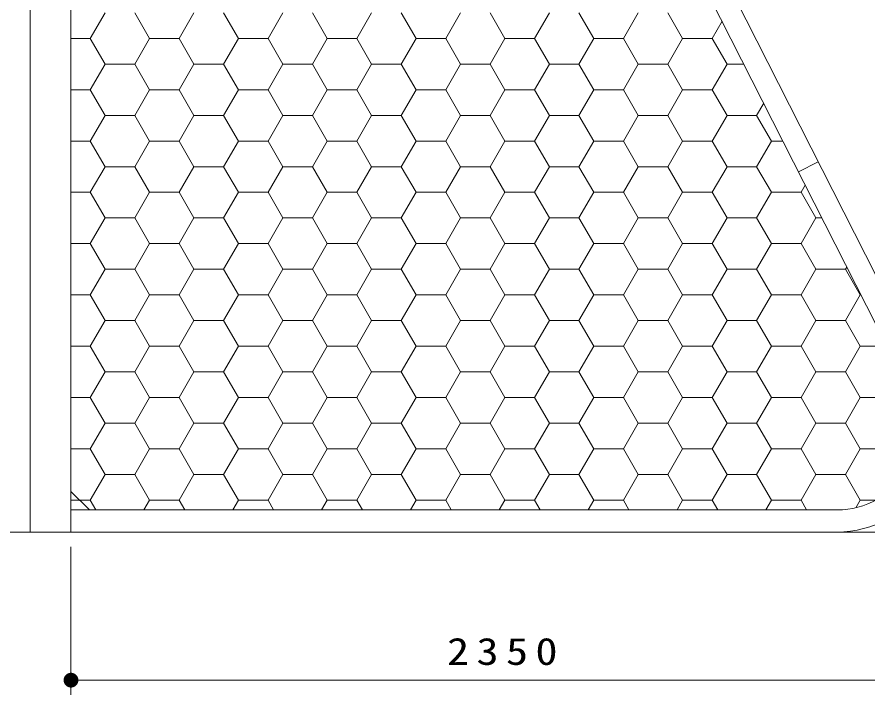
# Model space of a CAD drawing. Units: millimetres on the paper, scale 1:40. Extents: x -720 to 0, y 0 to 267.
# Drawn here: x -103 to -45.5, y 66.5 to 112.3 of the extents above; entities that cross this region are included whole.
import ezdxf

# ---------------------------------------------------------------- set-up
doc = ezdxf.new("R2010")
doc.units = ezdxf.units.MM
doc.layers.add('1_40', color=7, linetype='Continuous', lineweight=13)
doc.styles.add('ＭＳ ゴシック', font='')
doc.styles.get('ＭＳ ゴシック').set_extended_font_data('MS Gothic')

# ---------------------------------------------------------------- blocks, each defined once
blk = doc.blocks.new('filled_dot')
at = {"color": 0, "linetype": 'Continuous', "lineweight": -2, "const_width": 1.25}
blk.add_lwpolyline([(-0.625, 0, 1), (0.625, 0, 1)], format="xyb", close=True, dxfattribs=at)

msp = doc.modelspace()

# ---------------------------------------------------------------- linework, layer by layer
at = {"layer": '1_40'}
for p, q in [((-99.306, 140.849), (-99.306, 77.519)), ((-102.056, 140.019), (-102.056, 77.519)), ((-41.313, 87.686), (-66.299, 136.936)), ((-42.648, 87.008), (-67.634, 136.258)), ((-98, 110.851), (-97, 112.583)), ((-94, 110.851), (-95, 112.583)), ((-92, 110.851), (-91, 112.583)), ((-88, 110.851), (-89, 112.583)), ((-86, 110.851), (-85, 112.583)), ((-82, 110.851), (-83, 112.583)), ((-80, 110.851), (-79, 112.583)), ((-76, 110.851), (-77, 112.583)), ((-74, 110.851), (-73, 112.583)), ((-70, 110.851), (-71, 112.583)), ((-68, 110.851), (-67, 112.583)), ((-64, 110.851), (-65, 112.583)), ((-62, 110.851), (-61, 112.583)), ((-58, 110.851), (-59, 112.583)), ((-56, 110.851), (-55.332, 112.009)), ((-99.306, 110.851), (-98, 110.851)), ((-97, 109.119), (-98, 110.851)), ((-95, 109.119), (-94, 110.851)), ((-94, 110.851), (-92, 110.851)), ((-91, 109.119), (-92, 110.851)), ((-89, 109.119), (-88, 110.851)), ((-88, 110.851), (-86, 110.851)), ((-85, 109.119), (-86, 110.851)), ((-83, 109.119), (-82, 110.851)), ((-82, 110.851), (-80, 110.851)), ((-79, 109.119), (-80, 110.851)), ((-77, 109.119), (-76, 110.851)), ((-76, 110.851), (-74, 110.851)), ((-73, 109.119), (-74, 110.851)), ((-71, 109.119), (-70, 110.851)), ((-70, 110.851), (-68, 110.851)), ((-67, 109.119), (-68, 110.851)), ((-65, 109.119), (-64, 110.851)), ((-64, 110.851), (-62, 110.851)), ((-61, 109.119), (-62, 110.851)), ((-59, 109.119), (-58, 110.851)), ((-58, 110.851), (-56, 110.851)), ((-55, 109.119), (-56, 110.851)), ((-98, 107.387), (-97, 109.119)), ((-97, 109.119), (-95, 109.119)), ((-94, 107.387), (-95, 109.119)), ((-92, 107.387), (-91, 109.119)), ((-91, 109.119), (-89, 109.119)), ((-88, 107.387), (-89, 109.119)), ((-86, 107.387), (-85, 109.119)), ((-85, 109.119), (-83, 109.119)), ((-82, 107.387), (-83, 109.119)), ((-80, 107.387), (-79, 109.119)), ((-79, 109.119), (-77, 109.119)), ((-76, 107.387), (-77, 109.119)), ((-74, 107.387), (-73, 109.119)), ((-73, 109.119), (-71, 109.119)), ((-70, 107.387), (-71, 109.119)), ((-68, 107.387), (-67, 109.119)), ((-67, 109.119), (-65, 109.119)), ((-64, 107.387), (-65, 109.119)), ((-62, 107.387), (-61, 109.119)), ((-61, 109.119), (-59, 109.119)), ((-58, 107.387), (-59, 109.119)), ((-56, 107.387), (-55, 109.119)), ((-55, 109.119), (-53.866, 109.119)), ((-99.306, 107.387), (-98, 107.387)), ((-97, 105.655), (-98, 107.387)), ((-95, 105.655), (-94, 107.387)), ((-94, 107.387), (-92, 107.387)), ((-91, 105.655), (-92, 107.387)), ((-89, 105.655), (-88, 107.387)), ((-88, 107.387), (-86, 107.387)), ((-85, 105.655), (-86, 107.387)), ((-83, 105.655), (-82, 107.387)), ((-82, 107.387), (-80, 107.387)), ((-79, 105.655), (-80, 107.387)), ((-77, 105.655), (-76, 107.387)), ((-76, 107.387), (-74, 107.387)), ((-73, 105.655), (-74, 107.387)), ((-71, 105.655), (-70, 107.387)), ((-70, 107.387), (-68, 107.387)), ((-67, 105.655), (-68, 107.387)), ((-65, 105.655), (-64, 107.387)), ((-64, 107.387), (-62, 107.387)), ((-61, 105.655), (-62, 107.387)), ((-59, 105.655), (-58, 107.387)), ((-58, 107.387), (-56, 107.387)), ((-55, 105.655), (-56, 107.387)), ((-53, 105.655), (-52.525, 106.477)), ((-98, 103.923), (-97, 105.655)), ((-97, 105.655), (-95, 105.655)), ((-94, 103.923), (-95, 105.655)), ((-92, 103.923), (-91, 105.655)), ((-91, 105.655), (-89, 105.655)), ((-88, 103.923), (-89, 105.655)), ((-86, 103.923), (-85, 105.655)), ((-85, 105.655), (-83, 105.655)), ((-82, 103.923), (-83, 105.655)), ((-80, 103.923), (-79, 105.655)), ((-79, 105.655), (-77, 105.655)), ((-76, 103.923), (-77, 105.655)), ((-74, 103.923), (-73, 105.655)), ((-73, 105.655), (-71, 105.655)), ((-70, 103.923), (-71, 105.655)), ((-68, 103.923), (-67, 105.655)), ((-67, 105.655), (-65, 105.655)), ((-64, 103.923), (-65, 105.655)), ((-62, 103.923), (-61, 105.655)), ((-61, 105.655), (-59, 105.655)), ((-58, 103.923), (-59, 105.655)), ((-56, 103.923), (-55, 105.655)), ((-55, 105.655), (-53, 105.655)), ((-52, 103.923), (-53, 105.655)), ((-99.306, 103.923), (-98, 103.923)), ((-97, 102.191), (-98, 103.923)), ((-95, 102.191), (-94, 103.923)), ((-94, 103.923), (-92, 103.923)), ((-91, 102.191), (-92, 103.923)), ((-89, 102.191), (-88, 103.923)), ((-88, 103.923), (-86, 103.923)), ((-85, 102.191), (-86, 103.923)), ((-83, 102.191), (-82, 103.923)), ((-82, 103.923), (-80, 103.923)), ((-79, 102.191), (-80, 103.923)), ((-77, 102.191), (-76, 103.923)), ((-76, 103.923), (-74, 103.923)), ((-73, 102.191), (-74, 103.923)), ((-71, 102.191), (-70, 103.923)), ((-70, 103.923), (-68, 103.923)), ((-67, 102.191), (-68, 103.923)), ((-65, 102.191), (-64, 103.923)), ((-64, 103.923), (-62, 103.923)), ((-61, 102.191), (-62, 103.923)), ((-59, 102.191), (-58, 103.923)), ((-58, 103.923), (-56, 103.923)), ((-55, 102.191), (-56, 103.923)), ((-53, 102.191), (-52, 103.923)), ((-52, 103.923), (-51.23, 103.923)), ((-50.174, 101.842), (-48.838, 102.519)), ((-98, 100.459), (-97, 102.191)), ((-97, 102.191), (-95, 102.191)), ((-94, 100.459), (-95, 102.191)), ((-92, 100.459), (-91, 102.191)), ((-91, 102.191), (-89, 102.191)), ((-88, 100.459), (-89, 102.191)), ((-86, 100.459), (-85, 102.191)), ((-85, 102.191), (-83, 102.191)), ((-82, 100.459), (-83, 102.191)), ((-80, 100.459), (-79, 102.191)), ((-79, 102.191), (-77, 102.191)), ((-76, 100.459), (-77, 102.191)), ((-74, 100.459), (-73, 102.191)), ((-73, 102.191), (-71, 102.191)), ((-70, 100.459), (-71, 102.191)), ((-68, 100.459), (-67, 102.191)), ((-67, 102.191), (-65, 102.191)), ((-64, 100.459), (-65, 102.191)), ((-62, 100.459), (-61, 102.191)), ((-61, 102.191), (-59, 102.191)), ((-58, 100.459), (-59, 102.191)), ((-56, 100.459), (-55, 102.191)), ((-55, 102.191), (-53, 102.191)), ((-52, 100.459), (-53, 102.191)), ((-50, 100.459), (-49.719, 100.945)), ((-99.306, 100.459), (-98, 100.459)), ((-97, 98.727), (-98, 100.459)), ((-95, 98.727), (-94, 100.459)), ((-94, 100.459), (-92, 100.459)), ((-91, 98.727), (-92, 100.459)), ((-89, 98.727), (-88, 100.459)), ((-88, 100.459), (-86, 100.459)), ((-85, 98.727), (-86, 100.459)), ((-83, 98.727), (-82, 100.459)), ((-82, 100.459), (-80, 100.459)), ((-79, 98.727), (-80, 100.459)), ((-77, 98.727), (-76, 100.459)), ((-76, 100.459), (-74, 100.459)), ((-73, 98.727), (-74, 100.459)), ((-71, 98.727), (-70, 100.459)), ((-70, 100.459), (-68, 100.459)), ((-67, 98.727), (-68, 100.459)), ((-65, 98.727), (-64, 100.459)), ((-64, 100.459), (-62, 100.459)), ((-61, 98.727), (-62, 100.459)), ((-59, 98.727), (-58, 100.459)), ((-58, 100.459), (-56, 100.459)), ((-55, 98.727), (-56, 100.459)), ((-53, 98.727), (-52, 100.459)), ((-52, 100.459), (-50, 100.459)), ((-49, 98.727), (-50, 100.459)), ((-98, 96.995), (-97, 98.727)), ((-97, 98.727), (-95, 98.727)), ((-94, 96.995), (-95, 98.727)), ((-92, 96.995), (-91, 98.727)), ((-91, 98.727), (-89, 98.727)), ((-88, 96.995), (-89, 98.727)), ((-86, 96.995), (-85, 98.727)), ((-85, 98.727), (-83, 98.727)), ((-82, 96.995), (-83, 98.727)), ((-80, 96.995), (-79, 98.727)), ((-79, 98.727), (-77, 98.727)), ((-76, 96.995), (-77, 98.727)), ((-74, 96.995), (-73, 98.727)), ((-73, 98.727), (-71, 98.727)), ((-70, 96.995), (-71, 98.727)), ((-68, 96.995), (-67, 98.727)), ((-67, 98.727), (-65, 98.727)), ((-64, 96.995), (-65, 98.727)), ((-62, 96.995), (-61, 98.727)), ((-61, 98.727), (-59, 98.727)), ((-58, 96.995), (-59, 98.727)), ((-56, 96.995), (-55, 98.727)), ((-55, 98.727), (-53, 98.727)), ((-52, 96.995), (-53, 98.727)), ((-50, 96.995), (-49, 98.727)), ((-49, 98.727), (-48.594, 98.727)), ((-99.306, 96.995), (-98, 96.995)), ((-97, 95.263), (-98, 96.995)), ((-95, 95.263), (-94, 96.995)), ((-94, 96.995), (-92, 96.995)), ((-91, 95.263), (-92, 96.995)), ((-89, 95.263), (-88, 96.995)), ((-88, 96.995), (-86, 96.995)), ((-85, 95.263), (-86, 96.995)), ((-83, 95.263), (-82, 96.995)), ((-82, 96.995), (-80, 96.995)), ((-79, 95.263), (-80, 96.995)), ((-77, 95.263), (-76, 96.995)), ((-76, 96.995), (-74, 96.995)), ((-73, 95.263), (-74, 96.995)), ((-71, 95.263), (-70, 96.995)), ((-70, 96.995), (-68, 96.995)), ((-67, 95.263), (-68, 96.995)), ((-65, 95.263), (-64, 96.995)), ((-64, 96.995), (-62, 96.995)), ((-61, 95.263), (-62, 96.995)), ((-59, 95.263), (-58, 96.995)), ((-58, 96.995), (-56, 96.995)), ((-55, 95.263), (-56, 96.995)), ((-53, 95.263), (-52, 96.995)), ((-52, 96.995), (-50, 96.995)), ((-49, 95.263), (-50, 96.995)), ((-47, 95.263), (-46.913, 95.414)), ((-98, 93.531), (-97, 95.263)), ((-97, 95.263), (-95, 95.263)), ((-94, 93.531), (-95, 95.263)), ((-92, 93.531), (-91, 95.263)), ((-91, 95.263), (-89, 95.263)), ((-88, 93.531), (-89, 95.263)), ((-86, 93.531), (-85, 95.263)), ((-85, 95.263), (-83, 95.263)), ((-82, 93.531), (-83, 95.263)), ((-80, 93.531), (-79, 95.263)), ((-79, 95.263), (-77, 95.263)), ((-76, 93.531), (-77, 95.263)), ((-74, 93.531), (-73, 95.263)), ((-73, 95.263), (-71, 95.263)), ((-70, 93.531), (-71, 95.263)), ((-68, 93.531), (-67, 95.263)), ((-67, 95.263), (-65, 95.263)), ((-64, 93.531), (-65, 95.263)), ((-62, 93.531), (-61, 95.263)), ((-61, 95.263), (-59, 95.263)), ((-58, 93.531), (-59, 95.263)), ((-56, 93.531), (-55, 95.263)), ((-55, 95.263), (-53, 95.263)), ((-52, 93.531), (-53, 95.263)), ((-50, 93.531), (-49, 95.263)), ((-49, 95.263), (-47, 95.263)), ((-46, 93.531), (-47, 95.263)), ((-99.306, 93.531), (-98, 93.531)), ((-97, 91.799), (-98, 93.531)), ((-95, 91.799), (-94, 93.531)), ((-94, 93.531), (-92, 93.531)), ((-91, 91.799), (-92, 93.531)), ((-89, 91.799), (-88, 93.531)), ((-88, 93.531), (-86, 93.531)), ((-85, 91.799), (-86, 93.531)), ((-83, 91.799), (-82, 93.531)), ((-82, 93.531), (-80, 93.531)), ((-79, 91.799), (-80, 93.531)), ((-77, 91.799), (-76, 93.531)), ((-76, 93.531), (-74, 93.531)), ((-73, 91.799), (-74, 93.531)), ((-71, 91.799), (-70, 93.531)), ((-70, 93.531), (-68, 93.531)), ((-67, 91.799), (-68, 93.531)), ((-65, 91.799), (-64, 93.531)), ((-64, 93.531), (-62, 93.531)), ((-61, 91.799), (-62, 93.531)), ((-59, 91.799), (-58, 93.531)), ((-58, 93.531), (-56, 93.531)), ((-55, 91.799), (-56, 93.531)), ((-53, 91.799), (-52, 93.531)), ((-52, 93.531), (-50, 93.531)), ((-49, 91.799), (-50, 93.531)), ((-47, 91.799), (-46, 93.531)), ((-46, 93.531), (-45.957, 93.531)), ((-98, 90.067), (-97, 91.799)), ((-97, 91.799), (-95, 91.799)), ((-94, 90.067), (-95, 91.799)), ((-92, 90.067), (-91, 91.799)), ((-91, 91.799), (-89, 91.799)), ((-88, 90.067), (-89, 91.799)), ((-86, 90.067), (-85, 91.799)), ((-85, 91.799), (-83, 91.799)), ((-82, 90.067), (-83, 91.799)), ((-80, 90.067), (-79, 91.799)), ((-79, 91.799), (-77, 91.799)), ((-76, 90.067), (-77, 91.799)), ((-74, 90.067), (-73, 91.799)), ((-73, 91.799), (-71, 91.799)), ((-70, 90.067), (-71, 91.799)), ((-68, 90.067), (-67, 91.799)), ((-67, 91.799), (-65, 91.799)), ((-64, 90.067), (-65, 91.799)), ((-62, 90.067), (-61, 91.799)), ((-61, 91.799), (-59, 91.799)), ((-58, 90.067), (-59, 91.799)), ((-56, 90.067), (-55, 91.799)), ((-55, 91.799), (-53, 91.799)), ((-52, 90.067), (-53, 91.799)), ((-50, 90.067), (-49, 91.799)), ((-49, 91.799), (-47, 91.799)), ((-46, 90.067), (-47, 91.799)), ((-99.306, 90.067), (-98, 90.067)), ((-97, 88.335), (-98, 90.067)), ((-95, 88.335), (-94, 90.067)), ((-94, 90.067), (-92, 90.067)), ((-91, 88.335), (-92, 90.067)), ((-89, 88.335), (-88, 90.067)), ((-88, 90.067), (-86, 90.067)), ((-85, 88.335), (-86, 90.067)), ((-83, 88.335), (-82, 90.067)), ((-82, 90.067), (-80, 90.067)), ((-79, 88.335), (-80, 90.067)), ((-77, 88.335), (-76, 90.067)), ((-76, 90.067), (-74, 90.067)), ((-73, 88.335), (-74, 90.067)), ((-71, 88.335), (-70, 90.067)), ((-70, 90.067), (-68, 90.067)), ((-67, 88.335), (-68, 90.067)), ((-65, 88.335), (-64, 90.067)), ((-64, 90.067), (-62, 90.067)), ((-61, 88.335), (-62, 90.067)), ((-59, 88.335), (-58, 90.067)), ((-58, 90.067), (-56, 90.067)), ((-55, 88.335), (-56, 90.067)), ((-53, 88.335), (-52, 90.067)), ((-52, 90.067), (-50, 90.067)), ((-49, 88.335), (-50, 90.067)), ((-47, 88.335), (-46, 90.067)), ((-46, 90.067), (-44.2, 90.067)), ((-98, 86.603), (-97, 88.335)), ((-97, 88.335), (-95, 88.335)), ((-94, 86.603), (-95, 88.335)), ((-92, 86.603), (-91, 88.335)), ((-91, 88.335), (-89, 88.335)), ((-88, 86.603), (-89, 88.335)), ((-86, 86.603), (-85, 88.335)), ((-85, 88.335), (-83, 88.335)), ((-82, 86.603), (-83, 88.335)), ((-80, 86.603), (-79, 88.335)), ((-79, 88.335), (-77, 88.335)), ((-76, 86.603), (-77, 88.335)), ((-74, 86.603), (-73, 88.335)), ((-73, 88.335), (-71, 88.335)), ((-70, 86.603), (-71, 88.335)), ((-68, 86.603), (-67, 88.335)), ((-67, 88.335), (-65, 88.335)), ((-64, 86.603), (-65, 88.335)), ((-62, 86.603), (-61, 88.335)), ((-61, 88.335), (-59, 88.335)), ((-58, 86.603), (-59, 88.335)), ((-56, 86.603), (-55, 88.335)), ((-55, 88.335), (-53, 88.335)), ((-52, 86.603), (-53, 88.335)), ((-50, 86.603), (-49, 88.335)), ((-49, 88.335), (-47, 88.335)), ((-46, 86.603), (-47, 88.335)), ((-99.306, 86.603), (-98, 86.603)), ((-97, 84.87), (-98, 86.603)), ((-95, 84.87), (-94, 86.603)), ((-94, 86.603), (-92, 86.603)), ((-91, 84.87), (-92, 86.603)), ((-89, 84.87), (-88, 86.603)), ((-88, 86.603), (-86, 86.603)), ((-85, 84.87), (-86, 86.603)), ((-83, 84.87), (-82, 86.603)), ((-82, 86.603), (-80, 86.603)), ((-79, 84.87), (-80, 86.603)), ((-77, 84.87), (-76, 86.603)), ((-76, 86.603), (-74, 86.603)), ((-73, 84.87), (-74, 86.603)), ((-71, 84.87), (-70, 86.603)), ((-70, 86.603), (-68, 86.603)), ((-67, 84.87), (-68, 86.603)), ((-65, 84.87), (-64, 86.603)), ((-64, 86.603), (-62, 86.603)), ((-61, 84.87), (-62, 86.603)), ((-59, 84.87), (-58, 86.603)), ((-58, 86.603), (-56, 86.603)), ((-55, 84.87), (-56, 86.603)), ((-53, 84.87), (-52, 86.603)), ((-52, 86.603), (-50, 86.603)), ((-49, 84.87), (-50, 86.603)), ((-47, 84.87), (-46, 86.603)), ((-46, 86.603), (-44, 86.603)), ((-98, 83.138), (-97, 84.87)), ((-97, 84.87), (-95, 84.87)), ((-94, 83.138), (-95, 84.87)), ((-92, 83.138), (-91, 84.87)), ((-91, 84.87), (-89, 84.87)), ((-88, 83.138), (-89, 84.87)), ((-86, 83.138), (-85, 84.87)), ((-85, 84.87), (-83, 84.87)), ((-82, 83.138), (-83, 84.87)), ((-80, 83.138), (-79, 84.87)), ((-79, 84.87), (-77, 84.87)), ((-76, 83.138), (-77, 84.87)), ((-74, 83.138), (-73, 84.87)), ((-73, 84.87), (-71, 84.87)), ((-70, 83.138), (-71, 84.87)), ((-68, 83.138), (-67, 84.87)), ((-67, 84.87), (-65, 84.87)), ((-64, 83.138), (-65, 84.87)), ((-62, 83.138), (-61, 84.87)), ((-61, 84.87), (-59, 84.87)), ((-58, 83.138), (-59, 84.87)), ((-56, 83.138), (-55, 84.87)), ((-55, 84.87), (-53, 84.87)), ((-52, 83.138), (-53, 84.87)), ((-50, 83.138), (-49, 84.87)), ((-49, 84.87), (-47, 84.87)), ((-46, 83.138), (-47, 84.87)), ((-99.306, 83.138), (-98, 83.138)), ((-97, 81.406), (-98, 83.138)), ((-95, 81.406), (-94, 83.138)), ((-94, 83.138), (-92, 83.138)), ((-91, 81.406), (-92, 83.138)), ((-89, 81.406), (-88, 83.138)), ((-88, 83.138), (-86, 83.138)), ((-85, 81.406), (-86, 83.138)), ((-83, 81.406), (-82, 83.138)), ((-82, 83.138), (-80, 83.138)), ((-79, 81.406), (-80, 83.138)), ((-77, 81.406), (-76, 83.138)), ((-76, 83.138), (-74, 83.138)), ((-73, 81.406), (-74, 83.138)), ((-71, 81.406), (-70, 83.138)), ((-70, 83.138), (-68, 83.138)), ((-67, 81.406), (-68, 83.138)), ((-65, 81.406), (-64, 83.138)), ((-64, 83.138), (-62, 83.138)), ((-61, 81.406), (-62, 83.138)), ((-59, 81.406), (-58, 83.138)), ((-58, 83.138), (-56, 83.138)), ((-55, 81.406), (-56, 83.138)), ((-53, 81.406), (-52, 83.138)), ((-52, 83.138), (-50, 83.138)), ((-49, 81.406), (-50, 83.138)), ((-47, 81.406), (-46, 83.138)), ((-46, 83.138), (-44, 83.138)), ((-98, 79.674), (-97, 81.406)), ((-97, 81.406), (-95, 81.406)), ((-94, 79.674), (-95, 81.406)), ((-92, 79.674), (-91, 81.406)), ((-91, 81.406), (-89, 81.406)), ((-88, 79.674), (-89, 81.406)), ((-86, 79.674), (-85, 81.406)), ((-85, 81.406), (-83, 81.406)), ((-82, 79.674), (-83, 81.406)), ((-80, 79.674), (-79, 81.406)), ((-79, 81.406), (-77, 81.406)), ((-76, 79.674), (-77, 81.406)), ((-74, 79.674), (-73, 81.406)), ((-73, 81.406), (-71, 81.406)), ((-70, 79.674), (-71, 81.406)), ((-68, 79.674), (-67, 81.406)), ((-67, 81.406), (-65, 81.406)), ((-64, 79.674), (-65, 81.406)), ((-62, 79.674), (-61, 81.406)), ((-61, 81.406), (-59, 81.406)), ((-58, 79.674), (-59, 81.406)), ((-56, 79.674), (-55, 81.406)), ((-55, 81.406), (-53, 81.406)), ((-52, 79.674), (-53, 81.406)), ((-50, 79.674), (-49, 81.406)), ((-49, 81.406), (-47, 81.406)), ((-46, 79.674), (-47, 81.406)), ((-99.306, 80.269), (-98.056, 79.019)), ((-99.306, 79.674), (-98, 79.674)), ((-97.622, 79.019), (-98, 79.674)), ((-94.378, 79.019), (-94, 79.674)), ((-94, 79.674), (-92, 79.674)), ((-91.622, 79.019), (-92, 79.674)), ((-88.378, 79.019), (-88, 79.674)), ((-88, 79.674), (-86, 79.674)), ((-85.622, 79.019), (-86, 79.674)), ((-82.378, 79.019), (-82, 79.674)), ((-82, 79.674), (-80, 79.674)), ((-79.622, 79.019), (-80, 79.674)), ((-76.378, 79.019), (-76, 79.674)), ((-76, 79.674), (-74, 79.674)), ((-73.622, 79.019), (-74, 79.674)), ((-70.378, 79.019), (-70, 79.674)), ((-70, 79.674), (-68, 79.674)), ((-67.622, 79.019), (-68, 79.674)), ((-64.378, 79.019), (-64, 79.674)), ((-64, 79.674), (-62, 79.674)), ((-61.622, 79.019), (-62, 79.674)), ((-58.378, 79.019), (-58, 79.674)), ((-58, 79.674), (-56, 79.674)), ((-55.622, 79.019), (-56, 79.674)), ((-52.378, 79.019), (-52, 79.674)), ((-52, 79.674), (-50, 79.674)), ((-49.622, 79.019), (-50, 79.674)), ((-46.294, 79.166), (-46, 79.674)), ((-46, 79.674), (-44.95, 79.674)), ((-47.536, 79.019), (-99.306, 79.019)), ((-47.536, 79.019), (-49.556, 79.019)), ((-32.907, 77.519), (-110.976, 77.519)), ((-99.306, 77.519), (-102.056, 77.519)), ((-99.306, 76.519), (-99.306, 66.519)), ((-40.555, 67.519), (-99.306, 67.519))]:
    msp.add_line(p, q, dxfattribs=at)
for centre, radius in [((-47.555, 84.519), 7), ((-47.553, 84.519), 5.5)]:
    msp.add_arc(centre, radius, 270, 26.89998, dxfattribs=at)

# ---------------------------------------------------------------- block references
at = {"layer": '1_40', "xscale": 0.4, "yscale": 0.4}
msp.add_blockref('filled_dot', (-99.306, 67.519), dxfattribs=at)

# ---------------------------------------------------------------- texts
at = {"layer": '1_40', "insert": (-69.93, 68.519), "char_height": 1.833, "attachment_point": 8, "style": 'ＭＳ ゴシック'}
msp.add_mtext('\\T1.33;\\W1.2;2350', dxfattribs=at)

doc.saveas('drawing.dxf')
